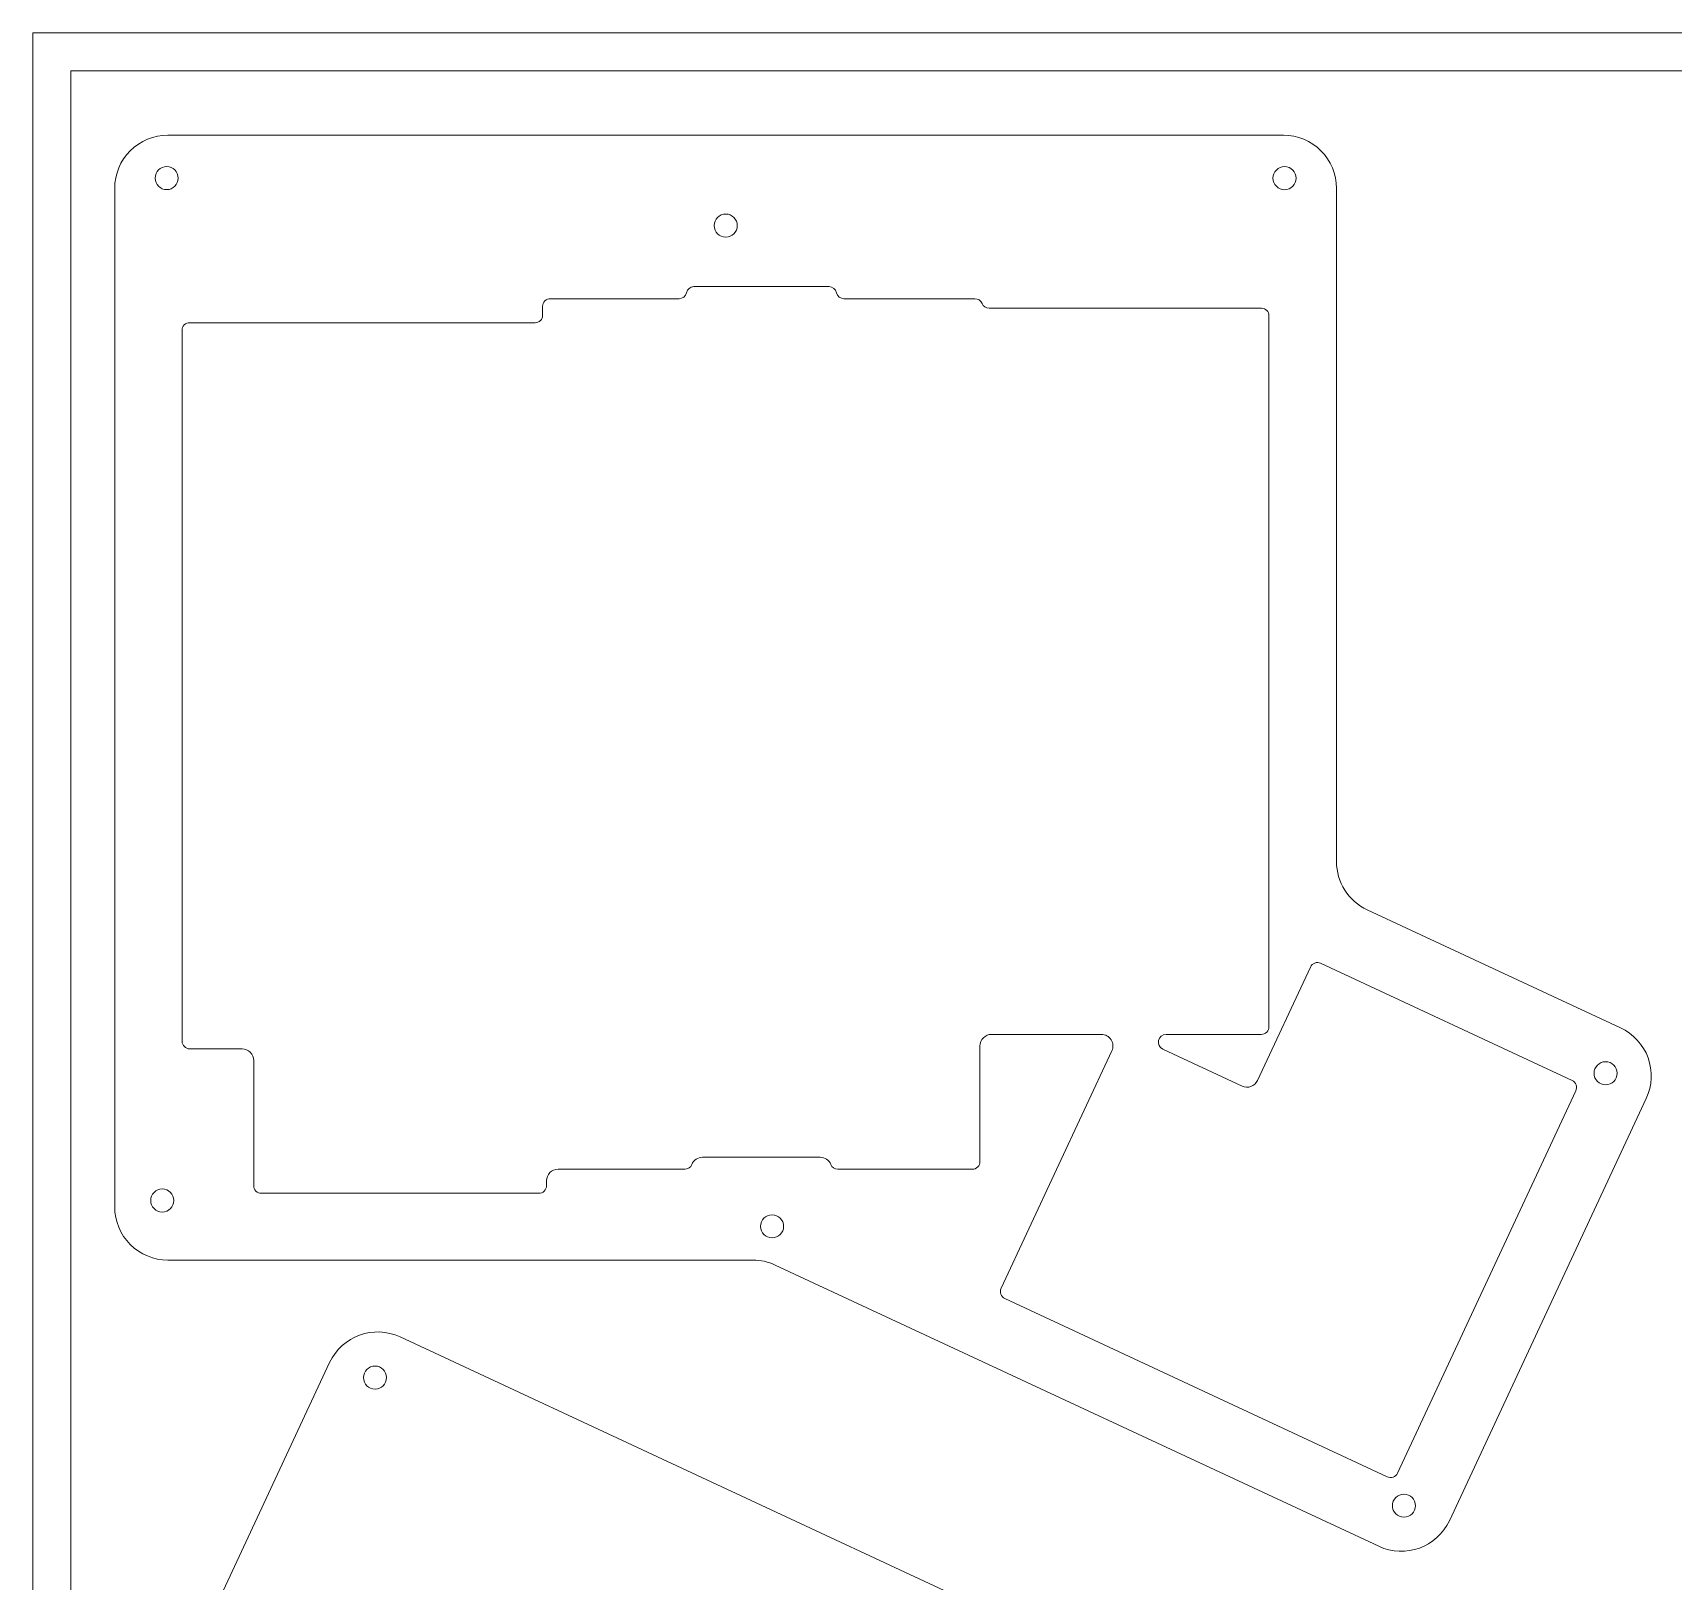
# Model space of a CAD drawing. Header units: millimetres. Extents: x -5 to 795, y -5 to 389.
# Drawn here: x -5 to 211.3, y 184.8 to 389 of the extents above; entities that cross this region are included whole.
import ezdxf

# ---------------------------------------------------------------- set-up
doc = ezdxf.new("R2010")
doc.units = ezdxf.units.MM
doc.header["$MEASUREMENT"] = 0
doc.layers.get('0').update_dxf_attribs({"lineweight": 0, "true_color": 0xf6921e})
doc.layers.add('Cutting lines', color=5, linetype='Continuous', lineweight=0)

msp = doc.modelspace()

# ---------------------------------------------------------------- linework, layer by layer
at = {"lineweight": 0}
for points in [[(-5, -5), (795, -5), (795, 389), (-5, 389)], [(0, 0), (790, 0), (790, 384), (0, 384)]]:
    msp.add_lwpolyline(points, close=True, dxfattribs=at)
at = {"layer": 'Cutting lines', "lineweight": 0}
for points in [[(207.72, 248.48), (181.76, 192.8, -0.414191), (172.46, 189.42), (92.89, 226.51, 0.109498), (89.93, 227.17), (12.8, 227.17, -0.414214), (5.8, 234.17), (5.8, 368.5, -0.414214), (12.8, 375.5), (14.85, 375.5), (50.56, 375.5), (120.43, 375.5), (156.34, 375.5), (159.88, 375.5, -0.414214), (166.88, 368.5), (166.88, 279.71, 0.291482), (170.93, 273.36), (204.34, 257.79, -0.414222)], [(34.13, 213.65, -0.414191), (43.43, 217.03), (123, 179.94, 0.109498), (125.96, 179.28), (203.09, 179.28, -0.414214), (210.09, 172.28), (210.09, 37.95, -0.414214), (203.09, 30.95), (201.03, 30.95), (165.33, 30.95), (95.46, 30.95), (59.55, 30.95), (56.01, 30.95, -0.414214), (49.01, 37.95), (49.01, 126.74, 0.291482), (44.96, 133.08), (11.55, 148.66, -0.414222), (8.17, 157.96)]]:
    msp.add_lwpolyline(points, format="xyb", close=True, dxfattribs=at)
at = {"layer": 'Cutting lines'}
msp.add_lwpolyline([(156.96, 352.67), (122, 352.67), (121.08, 352.67, -0.308559), (120.15, 353.31, 0.308559), (119.22, 353.94), (118.52, 353.94), (101.94, 353.94, -0.354597), (100.96, 354.73, 0.354597), (99.98, 355.53), (98.96, 355.53), (82.16, 355.53, 0.354597), (81.18, 354.73, -0.354597), (80.2, 353.94), (76.21, 353.94), (63.22, 353.94, 0.414214), (62.22, 352.94), (62.22, 351.77, -0.414214), (61.22, 350.77), (42.8, 350.77), (22.62, 350.77), (15.67, 350.77, 0.414216), (14.67, 349.77), (14.67, 348.36), (14.69, 330.73), (14.69, 256.02, 0.414214), (15.69, 255.02), (22.6, 255.02, -0.414214), (24.12, 253.49), (24.12, 236.98, 0.414214), (25.14, 235.97), (61.71, 235.97, 0.414214), (62.73, 236.98), (62.73, 237.62, -0.414214), (64.25, 239.14), (80.95, 239.14, 0.305615), (81.89, 239.78, -0.305615), (83.3, 240.73), (98.8, 240.73, -0.305615), (100.21, 239.78, 0.305615), (101.15, 239.14), (118.86, 239.14, 0.414214), (119.88, 240.16), (119.88, 255.4, -0.414214), (121.4, 256.92), (135.89, 256.92, -0.548619), (137.27, 254.76), (122.67, 223.44, 0.414214), (123.16, 222.09), (173.57, 198.59, 0.414214), (174.92, 199.08), (198.43, 249.49, 0.414214), (197.94, 250.84), (164.79, 266.3, 0.414214), (163.44, 265.81), (156.46, 250.84, -0.414214), (154.44, 250.11), (143.98, 254.99, -0.802585), (144.41, 256.92), (156.96, 256.92, 0.414214), (157.98, 257.94), (157.98, 332.62), (157.98, 350.83), (157.98, 351.67, 0.414212), (156.98, 352.67)], format="xyb", close=True, dxfattribs=at)
at = {"layer": 'Cutting lines', "lineweight": 0}
for centre in [(12.65, 369.84), (160.03, 369.83), (86.36, 363.58), (202.36, 251.8), (12.06, 235.02), (92.47, 231.61), (40.12, 211.67), (175.77, 194.78)]:
    msp.add_circle(centre, 1.52, dxfattribs=at)

doc.saveas('drawing.dxf')
